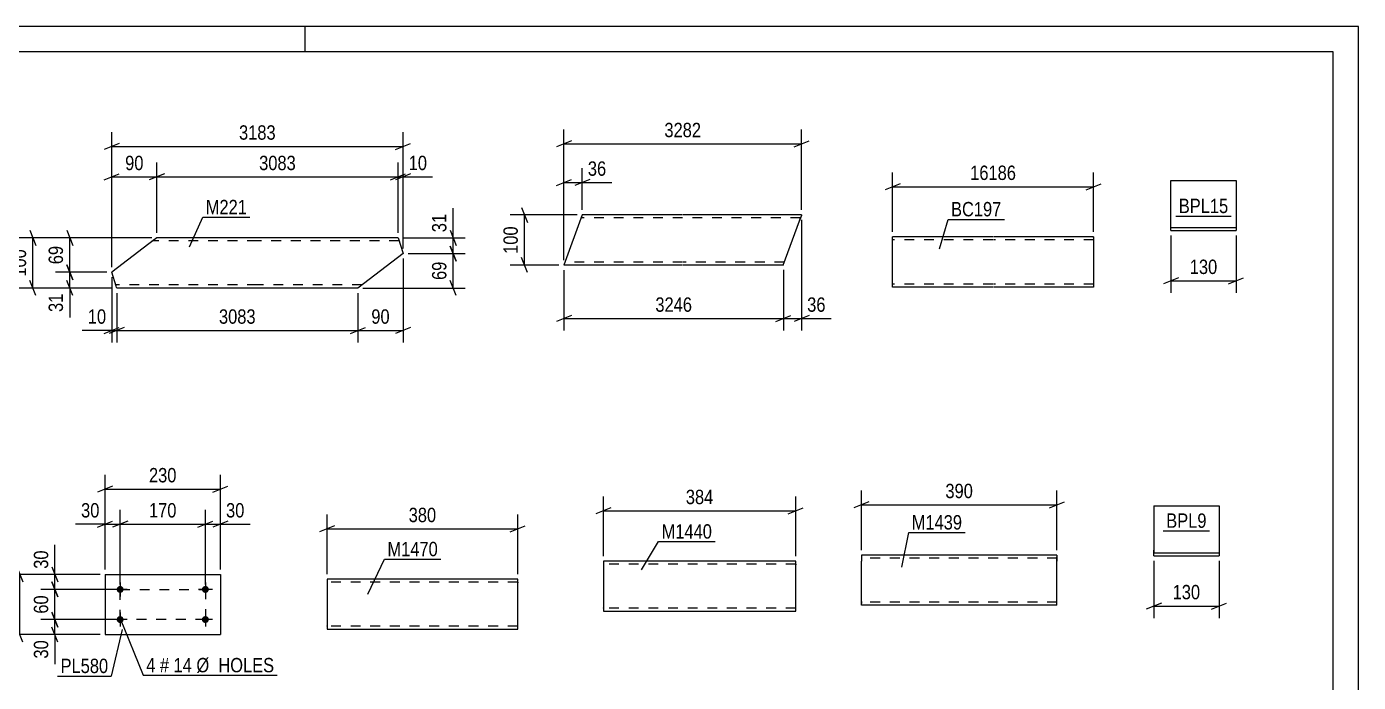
# Model space of a CAD drawing. Header units: millimetres. Extents: x 0 to 420, y 0 to 297.
# Drawn here: x 154.4 to 420, y 166.3 to 297 of the extents above; entities that cross this region are included whole.
import ezdxf

# ---------------------------------------------------------------- set-up
doc = ezdxf.new("R2010")
doc.units = ezdxf.units.MM
doc.linetypes.add('DXK_LINE_DOT2', pattern=[3.9198, 1.9599, -1.9599])
doc.styles.add('Arial Narrow', font='ARIALN.TTF', dxfattribs={"height": 0.2})

# ---------------------------------------------------------------- blocks, each defined once
blk = doc.blocks.new('Unknown-318895499-1135')
at = {"color": 5, "linetype": 'Continuous'}
for p, q in [((420, 297), (0, 297)), ((210, 292), (210, 297)), ((420, 0), (420, 297)), ((415, 292), (5, 292)), ((415, 5), (415, 292))]:
    blk.add_line(p, q, dxfattribs=at)
blk = doc.blocks.new('Part-318895499-11504 - 11503')
at = {"color": 2, "linetype": 'Continuous'}
for p, q in [((178.82, 253.69), (171.4, 248.03)), ((180.39, 254.89), (178.82, 253.69)), ((200.39, 254.89), (180.39, 254.89)), ((228.5, 254.89), (200.49, 254.89)), ((228.5, 254.89), (229.48, 251.74)), ((229.48, 251.74), (220.49, 244.89)), ((172.27, 245.24), (171.4, 248.03)), ((172.35, 244.98), (172.27, 245.24)), ((172.38, 244.89), (172.35, 244.98)), ((200.39, 244.89), (172.38, 244.89)), ((220.49, 244.89), (200.49, 244.89))]:
    blk.add_line(p, q, dxfattribs=at)
at = {"color": 7, "linetype": 'DXK_LINE_DOT2'}
for p, q in [((180.39, 254.89), (179.42, 254.15)), ((200.39, 254.29), (179.6, 254.29)), ((228.69, 254.29), (200.49, 254.29)), ((172.18, 245.53), (172.15, 245.63)), ((200.39, 245.49), (172.19, 245.49)), ((221.28, 245.49), (200.49, 245.49))]:
    blk.add_line(p, q, dxfattribs=at)
blk = doc.blocks.new('Part-318895499-11496 - 11495')
at = {"color": 2, "linetype": 'Continuous'}
for p, q in [((265.22, 259.45), (261.58, 249.45)), ((285.22, 259.45), (265.22, 259.45)), ((308.96, 259.45), (285.32, 259.45)), ((305.32, 249.45), (308.52, 258.25)), ((308.92, 259.36), (308.52, 258.25)), ((308.96, 259.45), (308.92, 259.36)), ((285.22, 249.45), (261.58, 249.45)), ((305.32, 249.45), (285.32, 249.45))]:
    blk.add_line(p, q, dxfattribs=at)
at = {"color": 7, "linetype": 'DXK_LINE_DOT2'}
for p, q in [((285.22, 258.85), (265, 258.85)), ((308.74, 258.85), (285.32, 258.85)), ((308.52, 258.25), (308.83, 259.1)), ((285.22, 250.05), (261.8, 250.05)), ((305.54, 250.05), (285.32, 250.05)), ((305.35, 249.54), (305.32, 249.45))]:
    blk.add_line(p, q, dxfattribs=at)
blk = doc.blocks.new('Bolt-318895499-9914 - 9912')
at = {"linetype": 'Continuous'}
for points in [[(173.07, 184.09, -1), (173.07, 185.49, -1)], [(190.07, 184.09, -1), (190.07, 185.49, -1)], [(173.07, 178.09, -1), (173.07, 179.49, -1)], [(190.07, 178.09, -1), (190.07, 179.49, -1)]]:
    blk.add_hatch(color=1, dxfattribs=at).paths.add_polyline_path(points)
at = {"color": 1, "linetype": 'Continuous'}
for p, q in [((173.07, 186.19), (173.07, 183.39)), ((190.07, 186.19), (190.07, 183.39)), ((174.47, 184.79), (171.67, 184.79)), ((191.47, 184.79), (188.67, 184.79)), ((174.47, 178.79), (171.67, 178.79)), ((173.07, 180.19), (173.07, 177.39)), ((191.47, 178.79), (188.67, 178.79)), ((190.07, 180.19), (190.07, 177.39))]:
    blk.add_line(p, q, dxfattribs=at)
blk = doc.blocks.new('Part-318895499-9913 - 9912')
at = {"color": 2, "linetype": 'Continuous'}
for p, q in [((170.07, 187.79), (170.07, 175.79)), ((170.07, 187.79), (193.07, 187.79)), ((193.07, 187.79), (193.07, 175.79)), ((170.07, 175.79), (193.07, 175.79))]:
    blk.add_line(p, q, dxfattribs=at)
blk = doc.blocks.new('Part-318895499-9923 - 9922')
at = {"color": 2, "linetype": 'Continuous'}
for p, q in [((307.81, 190.45), (269.44, 190.45)), ((269.44, 190.45), (269.44, 180.54)), ((307.81, 181.65), (307.81, 190.45)), ((307.81, 180.45), (307.81, 181.65)), ((269.44, 180.54), (269.44, 180.45)), ((269.44, 180.45), (307.81, 180.45))]:
    blk.add_line(p, q, dxfattribs=at)
at = {"color": 7, "linetype": 'DXK_LINE_DOT2'}
for p, q in [((307.81, 189.85), (269.44, 189.85)), ((307.81, 189.85), (307.81, 189.8)), ((307.81, 189.8), (307.81, 189.85)), ((307.81, 189.71), (307.81, 189.8)), ((307.81, 189.8), (307.81, 189.71)), ((269.44, 181.05), (269.44, 181.1)), ((307.81, 181.05), (269.44, 181.05)), ((307.81, 181.1), (307.81, 181.42)), ((307.81, 181.05), (307.81, 181.1))]:
    blk.add_line(p, q, dxfattribs=at)
blk = doc.blocks.new('Part-318895499-9986 - 9985')
at = {"color": 2, "linetype": 'Continuous'}
for p, q in [((320.89, 191.64), (320.89, 190.44)), ((359.9, 191.64), (320.89, 191.64)), ((359.9, 191.64), (359.9, 191.54)), ((359.9, 191.54), (359.9, 190.44)), ((320.89, 182.38), (320.89, 190.44)), ((359.9, 181.64), (359.9, 190.44)), ((320.89, 181.73), (320.89, 182.38)), ((320.89, 181.64), (320.89, 181.73)), ((359.9, 181.64), (320.89, 181.64))]:
    blk.add_line(p, q, dxfattribs=at)
at = {"color": 7, "linetype": 'DXK_LINE_DOT2'}
for p, q in [((359.9, 191.64), (359.9, 191.64)), ((359.9, 190.44), (359.9, 191.28)), ((359.9, 191.04), (320.89, 191.04)), ((320.89, 182.38), (320.89, 181.99)), ((320.89, 182.24), (320.89, 182.28)), ((359.9, 182.24), (320.89, 182.24)), ((320.89, 181.64), (320.89, 181.64)), ((359.9, 182.24), (359.9, 182.28))]:
    blk.add_line(p, q, dxfattribs=at)
blk = doc.blocks.new('Part-318895499-10007 - 10006')
at = {"color": 2, "linetype": 'Continuous'}
for p, q in [((379.21, 201.48), (379.21, 192.08)), ((379.21, 201.48), (392.21, 201.48)), ((392.21, 201.48), (392.21, 201.44)), ((392.21, 201.44), (392.21, 192.08)), ((379.21, 192.08), (392.21, 192.08)), ((379.21, 191.53), (379.21, 192.08)), ((379.21, 191.53), (379.21, 191.48)), ((379.21, 191.48), (392.21, 191.48)), ((392.21, 192.08), (392.21, 192.04)), ((392.21, 192.04), (392.21, 191.53)), ((392.21, 191.48), (392.21, 191.53))]:
    blk.add_line(p, q, dxfattribs=at)
at = {"color": 7, "linetype": 'DXK_LINE_DOT2'}
for p, q in [((379.21, 191.48), (379.21, 192.6)), ((392.21, 192.08), (392.21, 191.48))]:
    blk.add_line(p, q, dxfattribs=at)
blk = doc.blocks.new('Part-318895499-10041 - 10040')
at = {"color": 2, "linetype": 'Continuous'}
for p, q in [((252.36, 186.86), (214.34, 186.86)), ((214.34, 186.86), (214.34, 176.96)), ((252.36, 178.06), (252.36, 186.86)), ((252.36, 176.86), (252.36, 178.06)), ((214.34, 176.96), (214.34, 176.86)), ((214.34, 176.86), (252.36, 176.86))]:
    blk.add_line(p, q, dxfattribs=at)
at = {"color": 7, "linetype": 'DXK_LINE_DOT2'}
for p, q in [((252.36, 186.26), (214.34, 186.26)), ((252.36, 186.26), (252.36, 186.22)), ((252.36, 186.22), (252.36, 186.26)), ((252.36, 186.12), (252.36, 186.22)), ((252.36, 186.22), (252.36, 186.12)), ((214.34, 177.46), (214.34, 177.51)), ((252.36, 177.46), (214.34, 177.46)), ((252.36, 177.51), (252.36, 177.84)), ((252.36, 177.46), (252.36, 177.51))]:
    blk.add_line(p, q, dxfattribs=at)
blk = doc.blocks.new('Part-318895499-10055 - 10054')
at = {"color": 2, "linetype": 'Continuous'}
for p, q in [((382.62, 266.33), (395.62, 266.33)), ((382.62, 256.99), (382.62, 266.33)), ((395.62, 266.33), (395.62, 266.29)), ((395.62, 266.29), (395.62, 256.93)), ((382.62, 256.93), (382.62, 256.99)), ((382.62, 256.93), (395.62, 256.93)), ((382.62, 256.38), (382.62, 256.93)), ((382.62, 256.38), (382.62, 256.33)), ((382.62, 256.33), (395.62, 256.33)), ((395.62, 256.93), (395.62, 256.89)), ((395.62, 256.89), (395.62, 256.38)), ((395.62, 256.33), (395.62, 256.38))]:
    blk.add_line(p, q, dxfattribs=at)
at = {"color": 7, "linetype": 'DXK_LINE_DOT2'}
for p, q in [((395.62, 266.33), (395.62, 266.33)), ((382.62, 256.33), (382.62, 257.45)), ((395.62, 256.93), (395.62, 256.33))]:
    blk.add_line(p, q, dxfattribs=at)
blk = doc.blocks.new('Part-318895499-10069 - 10068')
at = {"color": 2, "linetype": 'Continuous'}
for p, q in [((347.11, 255.08), (327.11, 255.08)), ((327.11, 245.18), (327.11, 255.08)), ((367.21, 255.08), (347.21, 255.08)), ((367.21, 255.08), (367.21, 245.08)), ((327.11, 245.08), (327.11, 245.18)), ((347.11, 245.08), (327.11, 245.08)), ((367.21, 245.08), (347.21, 245.08))]:
    blk.add_line(p, q, dxfattribs=at)
at = {"color": 7, "linetype": 'DXK_LINE_DOT2'}
for p, q in [((367.21, 254.99), (367.21, 255.08)), ((347.11, 254.48), (327.11, 254.48)), ((367.21, 254.48), (347.21, 254.48)), ((327.11, 245.68), (327.11, 245.73)), ((347.11, 245.68), (327.11, 245.68)), ((367.21, 245.68), (347.21, 245.68)), ((367.21, 245.68), (367.21, 245.73))]:
    blk.add_line(p, q, dxfattribs=at)
blk = doc.blocks.new('Rectangle-318895499-12008 - 9912')
at = {"color": 1, "linetype": 'DXK_LINE_DOT2'}
blk.add_lwpolyline([(173.07, 184.79), (190.07, 184.79), (190.07, 178.79), (173.07, 178.79), (173.07, 184.79)], close=True, dxfattribs=at)
blk = doc.blocks.new('StraightDimension-318895499-11645 - 11503')
at = {"color": 7, "linetype": 'Continuous'}
for p, q in [((162.42, 256.39), (163.62, 253.39)), ((179.39, 254.89), (160.17, 254.89)), ((163.02, 248.03), (163.02, 254.89)), ((170.4, 248.03), (160.17, 248.03)), ((163.62, 246.53), (162.42, 249.53))]:
    blk.add_line(p, q, dxfattribs=at)
at = {"color": 0}
blk.add_wipeout([(162.27, 253.89), (158.07, 253.89), (158.07, 249.03), (162.27, 249.03)], dxfattribs=at)
at = {"color": 3, "style": 'Arial Narrow'}
blk.add_text('69', height=2.863, rotation=90.0002, dxfattribs=at).set_placement((161.67, 249.63))
blk = doc.blocks.new('StraightDimension-318895499-11510 - 11503')
at = {"color": 7, "linetype": 'Continuous'}
for p, q in [((172.9, 273.71), (169.9, 272.51)), ((171.4, 249.03), (171.4, 275.96)), ((227.98, 272.51), (230.98, 273.71)), ((229.48, 252.74), (229.48, 275.96)), ((171.4, 273.11), (229.48, 273.11))]:
    blk.add_line(p, q, dxfattribs=at)
at = {"color": 0}
blk.add_wipeout([(204.7, 273.86), (204.7, 278.06), (196.18, 278.06), (196.18, 273.86)], dxfattribs=at)
at = {"color": 3, "style": 'Arial Narrow'}
blk.add_text('3183', height=2.863, dxfattribs=at).set_placement((196.78, 274.46))
blk = doc.blocks.new('StraightDimension-318895499-11583 - 11503')
at = {"color": 7, "linetype": 'Continuous'}
for p, q in [((229.48, 250.74), (229.48, 234.02)), ((220.49, 243.89), (220.49, 234.02)), ((218.99, 235.82), (221.99, 237.02)), ((220.49, 236.42), (229.48, 236.42)), ((230.98, 237.02), (227.98, 235.82))]:
    blk.add_line(p, q, dxfattribs=at)
at = {"color": 0}
blk.add_wipeout([(227.42, 237.17), (227.42, 241.37), (222.56, 241.37), (222.56, 237.17)], dxfattribs=at)
at = {"color": 3, "style": 'Arial Narrow'}
blk.add_text('90', height=2.863, dxfattribs=at).set_placement((223.16, 237.77))
blk = doc.blocks.new('StraightDimension-318895499-11646 - 11503')
at = {"color": 7, "linetype": 'Continuous'}
for p, q in [((170.4, 248.03), (160.17, 248.03)), ((162.42, 249.53), (163.62, 246.53)), ((163.02, 244.89), (163.02, 248.03)), ((171.38, 244.89), (160.17, 244.89)), ((163.62, 243.39), (162.42, 246.39))]:
    blk.add_line(p, q, dxfattribs=at)
at = {"color": 0}
blk.add_wipeout([(162.27, 244.36), (158.07, 244.36), (158.07, 239.51), (162.27, 239.51)], dxfattribs=at)
at = {"color": 7, "linetype": 'Continuous'}
blk.add_line((163.02, 244.89), (163.02, 238.98), dxfattribs=at)
blk.add_line((163.02, 244.89), (163.02, 238.98), dxfattribs=at)
at = {"color": 3, "style": 'Arial Narrow'}
blk.add_text('31', height=2.863, rotation=90.0002, dxfattribs=at).set_placement((161.67, 240.11))
blk = doc.blocks.new('StraightDimension-318895499-11585 - 11503')
at = {"color": 7, "linetype": 'Continuous'}
for p, q in [((171.4, 247.03), (171.4, 234.02)), ((172.38, 243.89), (172.38, 234.02)), ((169.9, 235.82), (172.9, 237.02)), ((173.88, 237.02), (170.88, 235.82)), ((171.4, 236.42), (172.38, 236.42))]:
    blk.add_line(p, q, dxfattribs=at)
at = {"color": 0}
blk.add_wipeout([(170.87, 237.17), (170.87, 241.37), (166.02, 241.37), (166.02, 237.17)], dxfattribs=at)
at = {"color": 7, "linetype": 'Continuous'}
blk.add_line((171.4, 236.42), (165.49, 236.42), dxfattribs=at)
blk.add_line((171.4, 236.42), (165.49, 236.42), dxfattribs=at)
at = {"color": 3, "style": 'Arial Narrow'}
blk.add_text('10', height=2.863, dxfattribs=at).set_placement((166.62, 237.77))
blk = doc.blocks.new('StraightDimension-318895499-11521 - 11503')
at = {"color": 7, "linetype": 'Continuous'}
for p, q in [((228.5, 255.89), (228.5, 269.89)), ((229.48, 252.74), (229.48, 269.89)), ((227, 266.44), (230, 267.64)), ((230.98, 267.64), (227.98, 266.44)), ((228.5, 267.04), (229.48, 267.04))]:
    blk.add_line(p, q, dxfattribs=at)
at = {"color": 0}
blk.add_wipeout([(234.87, 267.79), (234.87, 271.99), (230.01, 271.99), (230.01, 267.79)], dxfattribs=at)
at = {"color": 7, "linetype": 'Continuous'}
blk.add_line((229.48, 267.04), (235.39, 267.04), dxfattribs=at)
blk.add_line((229.48, 267.04), (235.39, 267.04), dxfattribs=at)
at = {"color": 3, "style": 'Arial Narrow'}
blk.add_text('10', height=2.863, dxfattribs=at).set_placement((230.61, 268.39))
blk = doc.blocks.new('StraightDimension-318895499-11522 - 11503')
at = {"color": 7, "linetype": 'Continuous'}
for p, q in [((180.39, 255.89), (180.39, 269.89)), ((228.5, 255.89), (228.5, 269.89)), ((181.89, 267.64), (178.89, 266.44)), ((180.39, 267.04), (228.5, 267.04)), ((227, 266.44), (230, 267.64))]:
    blk.add_line(p, q, dxfattribs=at)
at = {"color": 0}
blk.add_wipeout([(208.7, 267.79), (208.7, 271.99), (200.19, 271.99), (200.19, 267.79)], dxfattribs=at)
at = {"color": 3, "style": 'Arial Narrow'}
blk.add_text('3083', height=2.863, dxfattribs=at).set_placement((200.79, 268.39))
blk = doc.blocks.new('StraightDimension-318895499-11523 - 11503')
at = {"color": 7, "linetype": 'Continuous'}
for p, q in [((171.4, 249.03), (171.4, 269.89)), ((180.39, 255.89), (180.39, 269.89)), ((169.9, 266.44), (172.9, 267.64)), ((171.4, 267.04), (180.39, 267.04)), ((181.89, 267.64), (178.89, 266.44))]:
    blk.add_line(p, q, dxfattribs=at)
at = {"color": 0}
blk.add_wipeout([(178.32, 267.79), (178.32, 271.99), (173.47, 271.99), (173.47, 267.79)], dxfattribs=at)
at = {"color": 3, "style": 'Arial Narrow'}
blk.add_text('90', height=2.863, dxfattribs=at).set_placement((174.07, 268.39))
blk = doc.blocks.new('StraightDimension-318895499-11584 - 11503')
at = {"color": 7, "linetype": 'Continuous'}
for p, q in [((172.38, 243.89), (172.38, 234.02)), ((220.49, 243.89), (220.49, 234.02)), ((173.88, 237.02), (170.88, 235.82)), ((172.38, 236.42), (220.49, 236.42)), ((218.99, 235.82), (221.99, 237.02))]:
    blk.add_line(p, q, dxfattribs=at)
at = {"color": 0}
blk.add_wipeout([(200.69, 237.17), (200.69, 241.37), (192.18, 241.37), (192.18, 237.17)], dxfattribs=at)
at = {"color": 3, "style": 'Arial Narrow'}
blk.add_text('3083', height=2.863, dxfattribs=at).set_placement((192.78, 237.77))
blk = doc.blocks.new('StraightDimension-318895499-11694 - 11503')
at = {"color": 7, "linetype": 'Continuous'}
for p, q in [((155.07, 256.39), (156.27, 253.39)), ((179.39, 254.89), (152.82, 254.89)), ((155.67, 244.89), (155.67, 254.89)), ((171.38, 244.89), (152.82, 244.89)), ((156.27, 243.39), (155.07, 246.39))]:
    blk.add_line(p, q, dxfattribs=at)
at = {"color": 0}
blk.add_wipeout([(154.92, 253.23), (150.72, 253.23), (150.72, 246.55), (154.92, 246.55)], dxfattribs=at)
at = {"color": 3, "style": 'Arial Narrow'}
blk.add_text('100', height=2.863, rotation=90.0002, dxfattribs=at).set_placement((154.32, 247.15))
blk = doc.blocks.new('StraightDimension-318895499-11726 - 11503')
at = {"color": 7, "linetype": 'Continuous'}
for p, q in [((238.88, 256.39), (240.08, 253.39)), ((229.5, 254.89), (241.88, 254.89)), ((240.08, 250.24), (238.88, 253.24)), ((239.48, 251.74), (239.48, 254.89)), ((230.48, 251.74), (241.88, 251.74))]:
    blk.add_line(p, q, dxfattribs=at)
at = {"color": 0}
blk.add_wipeout([(238.73, 260.27), (234.53, 260.27), (234.53, 255.41), (238.73, 255.41)], dxfattribs=at)
at = {"color": 7, "linetype": 'Continuous'}
blk.add_line((239.48, 254.89), (239.48, 260.79), dxfattribs=at)
blk.add_line((239.48, 254.89), (239.48, 260.79), dxfattribs=at)
at = {"color": 3, "style": 'Arial Narrow'}
blk.add_text('31', height=2.863, rotation=90.0002, dxfattribs=at).set_placement((238.13, 256.01))
blk = doc.blocks.new('StraightDimension-318895499-11727 - 11503')
at = {"color": 7, "linetype": 'Continuous'}
for p, q in [((238.88, 253.24), (240.08, 250.24)), ((230.48, 251.74), (241.88, 251.74)), ((239.48, 244.89), (239.48, 251.74)), ((221.49, 244.89), (241.88, 244.89)), ((240.08, 243.39), (238.88, 246.39))]:
    blk.add_line(p, q, dxfattribs=at)
at = {"color": 0}
blk.add_wipeout([(238.73, 250.74), (234.53, 250.74), (234.53, 245.89), (238.73, 245.89)], dxfattribs=at)
at = {"color": 3, "style": 'Arial Narrow'}
blk.add_text('69', height=2.863, rotation=90.0002, dxfattribs=at).set_placement((238.13, 246.49))
blk = doc.blocks.new('StraightDimension-318895499-11814 - 11495')
at = {"color": 7, "linetype": 'Continuous'}
for p, q in [((308.96, 258.45), (308.96, 236.4)), ((305.35, 248.54), (305.35, 236.4)), ((303.85, 238.2), (306.85, 239.4)), ((310.46, 239.4), (307.46, 238.2)), ((305.35, 238.8), (308.96, 238.8))]:
    blk.add_line(p, q, dxfattribs=at)
at = {"color": 0}
blk.add_wipeout([(314.34, 239.55), (314.34, 243.75), (309.48, 243.75), (309.48, 239.55)], dxfattribs=at)
at = {"color": 7, "linetype": 'Continuous'}
blk.add_line((308.96, 238.8), (314.86, 238.8), dxfattribs=at)
blk.add_line((308.96, 238.8), (314.86, 238.8), dxfattribs=at)
at = {"color": 3, "style": 'Arial Narrow'}
blk.add_text('36', height=2.863, dxfattribs=at).set_placement((310.08, 240.15))
blk = doc.blocks.new('StraightDimension-318895499-11841 - 11495')
at = {"color": 7, "linetype": 'Continuous'}
for p, q in [((253.12, 260.95), (254.32, 257.95)), ((264.22, 259.45), (250.87, 259.45)), ((253.72, 249.45), (253.72, 259.45)), ((254.32, 247.95), (253.12, 250.95)), ((260.58, 249.45), (250.87, 249.45))]:
    blk.add_line(p, q, dxfattribs=at)
at = {"color": 0}
blk.add_wipeout([(252.97, 257.79), (248.77, 257.79), (248.77, 251.1), (252.97, 251.1)], dxfattribs=at)
at = {"color": 3, "style": 'Arial Narrow'}
blk.add_text('100', height=2.863, rotation=90.0002, dxfattribs=at).set_placement((252.37, 251.7))
blk = doc.blocks.new('StraightDimension-318895499-11785 - 11495')
at = {"color": 7, "linetype": 'Continuous'}
for p, q in [((261.58, 250.45), (261.58, 268.77)), ((265.22, 260.45), (265.22, 268.77)), ((260.08, 265.32), (263.08, 266.52)), ((261.58, 265.92), (265.22, 265.92)), ((266.72, 266.52), (263.72, 265.32))]:
    blk.add_line(p, q, dxfattribs=at)
at = {"color": 0}
blk.add_wipeout([(270.6, 266.67), (270.6, 270.87), (265.74, 270.87), (265.74, 266.67)], dxfattribs=at)
at = {"color": 7, "linetype": 'Continuous'}
blk.add_line((265.22, 265.92), (271.12, 265.92), dxfattribs=at)
blk.add_line((265.22, 265.92), (271.12, 265.92), dxfattribs=at)
at = {"color": 3, "style": 'Arial Narrow'}
blk.add_text('36', height=2.863, dxfattribs=at).set_placement((266.34, 267.27))
blk = doc.blocks.new('StraightDimension-318895499-11803 - 11495')
at = {"color": 7, "linetype": 'Continuous'}
for p, q in [((261.58, 250.45), (261.58, 276.46)), ((308.96, 260.45), (308.96, 276.46)), ((263.08, 274.21), (260.08, 273.01)), ((261.58, 273.61), (308.96, 273.61)), ((307.46, 273.01), (310.46, 274.21))]:
    blk.add_line(p, q, dxfattribs=at)
at = {"color": 0}
blk.add_wipeout([(289.52, 274.36), (289.52, 278.56), (281.01, 278.56), (281.01, 274.36)], dxfattribs=at)
at = {"color": 3, "style": 'Arial Narrow'}
blk.add_text('3282', height=2.863, dxfattribs=at).set_placement((281.61, 274.96))
blk = doc.blocks.new('StraightDimension-318895499-11815 - 11495')
at = {"color": 7, "linetype": 'Continuous'}
for p, q in [((261.58, 248.45), (261.58, 236.4)), ((305.35, 248.54), (305.35, 236.4)), ((263.08, 239.4), (260.08, 238.2)), ((303.85, 238.2), (306.85, 239.4)), ((261.58, 238.8), (305.35, 238.8))]:
    blk.add_line(p, q, dxfattribs=at)
at = {"color": 0}
blk.add_wipeout([(287.72, 239.55), (287.72, 243.75), (279.21, 243.75), (279.21, 239.55)], dxfattribs=at)
at = {"color": 3, "style": 'Arial Narrow'}
blk.add_text('3246', height=2.863, dxfattribs=at).set_placement((279.81, 240.15))
blk = doc.blocks.new('StraightDimension-318895499-10251 - 9912')
at = {"color": 7, "linetype": 'Continuous'}
for p, q in [((172.07, 178.79), (157.22, 178.79)), ((159.47, 180.29), (160.67, 177.29)), ((160.07, 175.79), (160.07, 178.79)), ((169.07, 175.79), (157.22, 175.79)), ((160.67, 174.29), (159.47, 177.29))]:
    blk.add_line(p, q, dxfattribs=at)
at = {"color": 0}
blk.add_wipeout([(159.32, 175.26), (155.12, 175.26), (155.12, 170.41), (159.32, 170.41)], dxfattribs=at)
at = {"color": 7, "linetype": 'Continuous'}
blk.add_line((160.07, 175.79), (160.07, 169.88), dxfattribs=at)
blk.add_line((160.07, 175.79), (160.07, 169.88), dxfattribs=at)
at = {"color": 3, "style": 'Arial Narrow'}
blk.add_text('30', height=2.863, rotation=90.0002, dxfattribs=at).set_placement((158.72, 171.01))
blk = doc.blocks.new('StraightDimension-318895499-10267 - 9912')
at = {"color": 7, "linetype": 'Continuous'}
for p, q in [((170.07, 188.79), (170.07, 200.64)), ((173.07, 185.79), (173.07, 200.64)), ((168.57, 197.19), (171.57, 198.39)), ((170.07, 197.79), (173.07, 197.79)), ((174.57, 198.39), (171.57, 197.19))]:
    blk.add_line(p, q, dxfattribs=at)
at = {"color": 0}
blk.add_wipeout([(169.54, 198.54), (169.54, 202.74), (164.68, 202.74), (164.68, 198.54)], dxfattribs=at)
at = {"color": 7, "linetype": 'Continuous'}
blk.add_line((170.07, 197.79), (164.16, 197.79), dxfattribs=at)
blk.add_line((170.07, 197.79), (164.16, 197.79), dxfattribs=at)
at = {"color": 3, "style": 'Arial Narrow'}
blk.add_text('30', height=2.863, dxfattribs=at).set_placement((165.28, 199.14))
blk = doc.blocks.new('StraightDimension-318895499-10249 - 9912')
at = {"color": 7, "linetype": 'Continuous'}
for p, q in [((159.47, 189.29), (160.67, 186.29)), ((169.07, 187.79), (157.22, 187.79)), ((160.67, 183.29), (159.47, 186.29)), ((160.07, 184.79), (160.07, 187.79)), ((172.07, 184.79), (157.22, 184.79))]:
    blk.add_line(p, q, dxfattribs=at)
at = {"color": 0}
blk.add_wipeout([(159.32, 193.17), (155.12, 193.17), (155.12, 188.31), (159.32, 188.31)], dxfattribs=at)
at = {"color": 7, "linetype": 'Continuous'}
blk.add_line((160.07, 187.79), (160.07, 193.69), dxfattribs=at)
blk.add_line((160.07, 187.79), (160.07, 193.69), dxfattribs=at)
at = {"color": 3, "style": 'Arial Narrow'}
blk.add_text('30', height=2.863, rotation=90.0002, dxfattribs=at).set_placement((158.72, 188.91))
blk = doc.blocks.new('StraightDimension-318895499-10250 - 9912')
at = {"color": 7, "linetype": 'Continuous'}
for p, q in [((159.47, 186.29), (160.67, 183.29)), ((172.07, 184.79), (157.22, 184.79)), ((160.07, 178.79), (160.07, 184.79)), ((172.07, 178.79), (157.22, 178.79)), ((160.67, 177.29), (159.47, 180.29))]:
    blk.add_line(p, q, dxfattribs=at)
at = {"color": 0}
blk.add_wipeout([(159.32, 184.22), (155.12, 184.22), (155.12, 179.36), (159.32, 179.36)], dxfattribs=at)
at = {"color": 3, "style": 'Arial Narrow'}
blk.add_text('60', height=2.863, rotation=90.0002, dxfattribs=at).set_placement((158.72, 179.96))
blk = doc.blocks.new('StraightDimension-318895499-10261 - 9912')
at = {"color": 7, "linetype": 'Continuous'}
for p, q in [((152.47, 189.29), (153.67, 186.29)), ((169.07, 187.79), (150.22, 187.79)), ((153.07, 175.79), (153.07, 187.79)), ((169.07, 175.79), (150.22, 175.79)), ((153.67, 174.29), (152.47, 177.29))]:
    blk.add_line(p, q, dxfattribs=at)
at = {"color": 0}
blk.add_wipeout([(152.32, 185.13), (148.12, 185.13), (148.12, 178.44), (152.32, 178.44)], dxfattribs=at)
at = {"color": 3, "style": 'Arial Narrow'}
blk.add_text('120', height=2.863, rotation=90.0002, dxfattribs=at).set_placement((151.72, 179.04))
blk = doc.blocks.new('StraightDimension-318895499-10265 - 9912')
at = {"color": 7, "linetype": 'Continuous'}
for p, q in [((190.07, 185.79), (190.07, 200.64)), ((193.07, 188.79), (193.07, 200.64)), ((188.57, 197.19), (191.57, 198.39)), ((190.07, 197.79), (193.07, 197.79)), ((194.57, 198.39), (191.57, 197.19))]:
    blk.add_line(p, q, dxfattribs=at)
at = {"color": 0}
blk.add_wipeout([(198.45, 198.54), (198.45, 202.74), (193.59, 202.74), (193.59, 198.54)], dxfattribs=at)
at = {"color": 7, "linetype": 'Continuous'}
blk.add_line((193.07, 197.79), (198.97, 197.79), dxfattribs=at)
blk.add_line((193.07, 197.79), (198.97, 197.79), dxfattribs=at)
at = {"color": 3, "style": 'Arial Narrow'}
blk.add_text('30', height=2.863, dxfattribs=at).set_placement((194.19, 199.14))
blk = doc.blocks.new('StraightDimension-318895499-10266 - 9912')
at = {"color": 7, "linetype": 'Continuous'}
for p, q in [((173.07, 185.79), (173.07, 200.64)), ((190.07, 185.79), (190.07, 200.64)), ((174.57, 198.39), (171.57, 197.19)), ((173.07, 197.79), (190.07, 197.79)), ((188.57, 197.19), (191.57, 198.39))]:
    blk.add_line(p, q, dxfattribs=at)
at = {"color": 0}
blk.add_wipeout([(184.91, 198.54), (184.91, 202.74), (178.22, 202.74), (178.22, 198.54)], dxfattribs=at)
at = {"color": 3, "style": 'Arial Narrow'}
blk.add_text('170', height=2.863, dxfattribs=at).set_placement((178.82, 199.14))
blk = doc.blocks.new('StraightDimension-318895499-10277 - 9912')
at = {"color": 7, "linetype": 'Continuous'}
for p, q in [((170.07, 188.79), (170.07, 207.64)), ((193.07, 188.79), (193.07, 207.64)), ((171.57, 205.39), (168.57, 204.19)), ((170.07, 204.79), (193.07, 204.79)), ((191.57, 204.19), (194.57, 205.39))]:
    blk.add_line(p, q, dxfattribs=at)
at = {"color": 0}
blk.add_wipeout([(184.91, 205.54), (184.91, 209.74), (178.22, 209.74), (178.22, 205.54)], dxfattribs=at)
at = {"color": 3, "style": 'Arial Narrow'}
blk.add_text('230', height=2.863, dxfattribs=at).set_placement((178.82, 206.14))
blk = doc.blocks.new('StraightDimension-318895499-10281 - 9922')
at = {"color": 7, "linetype": 'Continuous'}
for p, q in [((269.44, 191.45), (269.44, 203.3)), ((307.81, 191.45), (307.81, 203.3)), ((270.94, 201.05), (267.94, 199.85)), ((269.44, 200.45), (307.81, 200.45)), ((306.31, 199.85), (309.31, 201.05))]:
    blk.add_line(p, q, dxfattribs=at)
at = {"color": 0}
blk.add_wipeout([(291.97, 201.2), (291.97, 205.4), (285.28, 205.4), (285.28, 201.2)], dxfattribs=at)
at = {"color": 3, "style": 'Arial Narrow'}
blk.add_text('384', height=2.863, dxfattribs=at).set_placement((285.88, 201.8))
blk = doc.blocks.new('StraightDimension-318895499-10325 - 9985')
at = {"color": 7, "linetype": 'Continuous'}
for p, q in [((322.39, 202.24), (319.39, 201.04)), ((320.89, 192.64), (320.89, 204.49)), ((358.4, 201.04), (361.4, 202.24)), ((359.9, 192.64), (359.9, 204.49)), ((320.89, 201.64), (359.9, 201.64))]:
    blk.add_line(p, q, dxfattribs=at)
at = {"color": 0}
blk.add_wipeout([(343.74, 202.39), (343.74, 206.59), (337.05, 206.59), (337.05, 202.39)], dxfattribs=at)
at = {"color": 3, "style": 'Arial Narrow'}
blk.add_text('390', height=2.863, dxfattribs=at).set_placement((337.65, 202.99))
blk = doc.blocks.new('StraightDimension-318895499-10337 - 10006')
at = {"color": 7, "linetype": 'Continuous'}
for p, q in [((379.21, 190.48), (379.21, 179.08)), ((392.21, 190.48), (392.21, 179.08)), ((380.71, 182.08), (377.71, 180.88)), ((379.21, 181.48), (392.21, 181.48)), ((390.71, 180.88), (393.71, 182.08))]:
    blk.add_line(p, q, dxfattribs=at)
at = {"color": 0}
blk.add_wipeout([(389.05, 182.23), (389.05, 186.43), (382.36, 186.43), (382.36, 182.23)], dxfattribs=at)
at = {"color": 3, "style": 'Arial Narrow'}
blk.add_text('130', height=2.863, dxfattribs=at).set_placement((382.96, 182.83))
blk = doc.blocks.new('StraightDimension-318895499-10393 - 10040')
at = {"color": 7, "linetype": 'Continuous'}
for p, q in [((214.34, 187.86), (214.34, 199.71)), ((252.36, 187.86), (252.36, 199.71)), ((215.84, 197.46), (212.84, 196.26)), ((214.34, 196.86), (252.36, 196.86)), ((250.86, 196.26), (253.86, 197.46))]:
    blk.add_line(p, q, dxfattribs=at)
at = {"color": 0}
blk.add_wipeout([(236.69, 197.61), (236.69, 201.81), (230.01, 201.81), (230.01, 197.61)], dxfattribs=at)
at = {"color": 3, "style": 'Arial Narrow'}
blk.add_text('380', height=2.863, dxfattribs=at).set_placement((230.61, 198.21))
blk = doc.blocks.new('StraightDimension-318895499-10405 - 10054')
at = {"color": 7, "linetype": 'Continuous'}
for p, q in [((382.62, 255.33), (382.62, 243.93)), ((395.62, 255.33), (395.62, 243.93)), ((384.12, 246.93), (381.12, 245.73)), ((382.62, 246.33), (395.62, 246.33)), ((394.12, 245.73), (397.12, 246.93))]:
    blk.add_line(p, q, dxfattribs=at)
at = {"color": 0}
blk.add_wipeout([(392.46, 247.08), (392.46, 251.28), (385.78, 251.28), (385.78, 247.08)], dxfattribs=at)
at = {"color": 3, "style": 'Arial Narrow'}
blk.add_text('130', height=2.863, dxfattribs=at).set_placement((386.38, 247.68))
blk = doc.blocks.new('StraightDimension-318895499-10425 - 10068')
at = {"color": 7, "linetype": 'Continuous'}
for p, q in [((328.61, 265.68), (325.61, 264.48)), ((327.11, 256.08), (327.11, 267.93)), ((365.71, 264.48), (368.71, 265.68)), ((367.21, 256.08), (367.21, 267.93)), ((327.11, 265.08), (367.21, 265.08))]:
    blk.add_line(p, q, dxfattribs=at)
at = {"color": 0}
blk.add_wipeout([(352.33, 265.83), (352.33, 270.03), (341.99, 270.03), (341.99, 265.83)], dxfattribs=at)
at = {"color": 3, "style": 'Arial Narrow'}
blk.add_text('16186', height=2.863, dxfattribs=at).set_placement((342.59, 266.43))
blk = doc.blocks.new('Mark-318895499-11774 - 11503')
at = {"color": 0}
blk.add_wipeout([(198.36, 259.6), (198.36, 262.6), (190.14, 262.6), (190.14, 259.6)], dxfattribs=at)
blk.add_wipeout([(198.36, 259.6), (198.36, 262.6), (190.14, 262.6), (190.14, 259.6)], dxfattribs=at)
at = {"color": 30, "linetype": 'Continuous'}
for p, q in [((186.88, 253.1), (189.54, 259)), ((189.54, 259), (198.96, 259))]:
    blk.add_line(p, q, dxfattribs=at)
at = {"color": 3, "style": 'Arial Narrow'}
blk.add_text('M221', height=2.863, dxfattribs=at).set_placement((190.14, 259.6))
blk = doc.blocks.new('Mark-318895499-11999 - 9912')
at = {"color": 0}
blk.add_wipeout([(180.1, 168.27), (180.1, 171.27), (178.27, 171.27), (178.27, 168.27)], dxfattribs=at)
blk.add_wipeout([(180.1, 168.27), (180.1, 171.27), (178.27, 171.27), (178.27, 168.27)], dxfattribs=at)
at = {"color": 7, "linetype": 'Continuous'}
blk.add_line((173.09, 178.99), (177.67, 167.67), dxfattribs=at)
at = {"color": 0}
blk.add_wipeout([(182.82, 168.27), (182.82, 171.27), (181, 171.27), (181, 168.27)], dxfattribs=at)
blk.add_wipeout([(182.82, 168.27), (182.82, 171.27), (181, 171.27), (181, 168.27)], dxfattribs=at)
at = {"color": 3, "style": 'Arial Narrow'}
blk.add_text('4', height=2.86, dxfattribs=at).set_placement((178.27, 168.27))
at = {"color": 0}
blk.add_wipeout([(187.38, 168.27), (187.38, 171.27), (183.72, 171.27), (183.72, 168.27)], dxfattribs=at)
blk.add_wipeout([(187.38, 168.27), (187.38, 171.27), (183.72, 171.27), (183.72, 168.27)], dxfattribs=at)
at = {"color": 3, "style": 'Arial Narrow'}
blk.add_text('#', height=2.86, dxfattribs=at).set_placement((181, 168.27))
at = {"color": 0}
blk.add_wipeout([(203.81, 168.27), (203.81, 171.27), (188.28, 171.27), (188.28, 168.27)], dxfattribs=at)
blk.add_wipeout([(203.81, 168.27), (203.81, 171.27), (188.28, 171.27), (188.28, 168.27)], dxfattribs=at)
at = {"color": 7, "linetype": 'Continuous'}
blk.add_line((177.67, 167.67), (204.41, 167.67), dxfattribs=at)
at = {"color": 3, "style": 'Arial Narrow'}
for s, p in [('14', (183.72, 168.27)), ('Ø  HOLES', (188.28, 168.27))]:
    blk.add_text(s, height=2.863, dxfattribs=at).set_placement(p)
blk = doc.blocks.new('Mark-318895499-10461 - 9912')
at = {"color": 0}
blk.add_wipeout([(170.69, 168.12), (170.69, 171.12), (161.19, 171.12), (161.19, 168.12)], dxfattribs=at)
blk.add_wipeout([(170.69, 168.12), (170.69, 171.12), (161.19, 171.12), (161.19, 168.12)], dxfattribs=at)
at = {"color": 30, "linetype": 'Continuous'}
for p in [(173.5, 176.82), (160.59, 167.52)]:
    blk.add_line(p, (171.29, 167.52), dxfattribs=at)
at = {"color": 3, "style": 'Arial Narrow'}
blk.add_text('PL580', height=2.863, dxfattribs=at).set_placement((161.19, 168.12))
blk = doc.blocks.new('Mark-318895499-10464 - 9922')
at = {"color": 0}
blk.add_wipeout([(291.11, 194.93), (291.11, 197.93), (281.05, 197.93), (281.05, 194.93)], dxfattribs=at)
blk.add_wipeout([(291.11, 194.93), (291.11, 197.93), (281.05, 197.93), (281.05, 194.93)], dxfattribs=at)
at = {"color": 30, "linetype": 'Continuous'}
for p, q in [((277.06, 188.68), (280.45, 194.33)), ((280.45, 194.33), (291.71, 194.33))]:
    blk.add_line(p, q, dxfattribs=at)
at = {"color": 3, "style": 'Arial Narrow'}
blk.add_text('M1440', height=2.863, dxfattribs=at).set_placement((281.05, 194.93))
blk = doc.blocks.new('Mark-318895499-10476 - 9985')
at = {"color": 0}
blk.add_wipeout([(340.99, 196.74), (340.99, 199.74), (330.93, 199.74), (330.93, 196.74)], dxfattribs=at)
blk.add_wipeout([(340.99, 196.74), (340.99, 199.74), (330.93, 199.74), (330.93, 196.74)], dxfattribs=at)
at = {"color": 30, "linetype": 'Continuous'}
for p, q in [((328.96, 189.26), (330.33, 196.14)), ((330.33, 196.14), (341.59, 196.14))]:
    blk.add_line(p, q, dxfattribs=at)
at = {"color": 3, "style": 'Arial Narrow'}
blk.add_text('M1439', height=2.863, dxfattribs=at).set_placement((330.93, 196.74))
blk = doc.blocks.new('Mark-318895499-10482 - 10006')
at = {"color": 0}
blk.add_wipeout([(389.72, 197.08), (389.72, 200.08), (381.69, 200.08), (381.69, 197.08)], dxfattribs=at)
blk.add_wipeout([(389.72, 197.08), (389.72, 200.08), (381.69, 200.08), (381.69, 197.08)], dxfattribs=at)
at = {"color": 30, "linetype": 'Continuous'}
blk.add_line((381.09, 196.48), (390.32, 196.48), dxfattribs=at)
at = {"color": 3, "style": 'Arial Narrow'}
blk.add_text('BPL9', height=2.863, dxfattribs=at).set_placement((381.69, 197.08))
blk = doc.blocks.new('Mark-318895499-10494 - 10040')
at = {"color": 0}
blk.add_wipeout([(236.43, 191.42), (236.43, 194.42), (226.38, 194.42), (226.38, 191.42)], dxfattribs=at)
blk.add_wipeout([(236.43, 191.42), (236.43, 194.42), (226.38, 194.42), (226.38, 191.42)], dxfattribs=at)
at = {"color": 30, "linetype": 'Continuous'}
for p, q in [((222.47, 183.86), (225.78, 190.82)), ((225.78, 190.82), (237.03, 190.82))]:
    blk.add_line(p, q, dxfattribs=at)
at = {"color": 3, "style": 'Arial Narrow'}
blk.add_text('M1470', height=2.863, dxfattribs=at).set_placement((226.38, 191.42))
blk = doc.blocks.new('Mark-318895499-10500 - 10054')
at = {"color": 0}
blk.add_wipeout([(394.05, 259.83), (394.05, 262.83), (384.19, 262.83), (384.19, 259.83)], dxfattribs=at)
blk.add_wipeout([(394.05, 259.83), (394.05, 262.83), (384.19, 262.83), (384.19, 259.83)], dxfattribs=at)
at = {"color": 30, "linetype": 'Continuous'}
blk.add_line((383.59, 259.23), (394.65, 259.23), dxfattribs=at)
at = {"color": 3, "style": 'Arial Narrow'}
blk.add_text('BPL15', height=2.863, dxfattribs=at).set_placement((384.19, 259.83))
blk = doc.blocks.new('Mark-318895499-10506 - 10068')
at = {"color": 0}
blk.add_wipeout([(348.82, 259.18), (348.82, 262.18), (338.77, 262.18), (338.77, 259.18)], dxfattribs=at)
blk.add_wipeout([(348.82, 259.18), (348.82, 262.18), (338.77, 262.18), (338.77, 259.18)], dxfattribs=at)
at = {"color": 30, "linetype": 'Continuous'}
for p, q in [((336.48, 252.72), (338.17, 258.58)), ((338.17, 258.58), (349.42, 258.58))]:
    blk.add_line(p, q, dxfattribs=at)
at = {"color": 3, "style": 'Arial Narrow'}
blk.add_text('BC197', height=2.863, dxfattribs=at).set_placement((338.77, 259.18))

msp = doc.modelspace()

# ---------------------------------------------------------------- block references
for name in ['Unknown-318895499-1135', 'Part-318895499-10055 - 10054', 'Part-318895499-11496 - 11495', 'Part-318895499-10069 - 10068', 'Part-318895499-11504 - 11503', 'Part-318895499-10007 - 10006', 'Part-318895499-9986 - 9985', 'Part-318895499-9923 - 9922', 'Part-318895499-9913 - 9912', 'Bolt-318895499-9914 - 9912', 'Part-318895499-10041 - 10040', 'Rectangle-318895499-12008 - 9912']:
    msp.add_blockref(name, (0, 0))

# ---------------------------------------------------------------- next in the draw order: block references
for name in ['StraightDimension-318895499-10425 - 10068', 'StraightDimension-318895499-11841 - 11495', 'Mark-318895499-10500 - 10054', 'StraightDimension-318895499-11814 - 11495', 'StraightDimension-318895499-11645 - 11503', 'StraightDimension-318895499-10405 - 10054', 'StraightDimension-318895499-10281 - 9922', 'StraightDimension-318895499-10325 - 9985', 'StraightDimension-318895499-10267 - 9912', 'StraightDimension-318895499-10265 - 9912', 'StraightDimension-318895499-10393 - 10040', 'Mark-318895499-10482 - 10006', 'StraightDimension-318895499-10337 - 10006', 'StraightDimension-318895499-10251 - 9912']:
    msp.add_blockref(name, (0, 0))

# ---------------------------------------------------------------- next in the draw order: block references
for name in ['StraightDimension-318895499-11510 - 11503', 'StraightDimension-318895499-11785 - 11495', 'Mark-318895499-10506 - 10068', 'StraightDimension-318895499-11815 - 11495', 'Mark-318895499-10476 - 9985', 'Mark-318895499-10464 - 9922', 'Mark-318895499-10494 - 10040', 'StraightDimension-318895499-10249 - 9912']:
    msp.add_blockref(name, (0, 0))

# ---------------------------------------------------------------- next in the draw order: block references
for name in ['StraightDimension-318895499-11803 - 11495', 'StraightDimension-318895499-11521 - 11503', 'StraightDimension-318895499-11583 - 11503', 'StraightDimension-318895499-11646 - 11503', 'StraightDimension-318895499-10250 - 9912']:
    msp.add_blockref(name, (0, 0))

# ---------------------------------------------------------------- next in the draw order: block references
for name in ['StraightDimension-318895499-11522 - 11503', 'StraightDimension-318895499-11585 - 11503', 'StraightDimension-318895499-10266 - 9912', 'StraightDimension-318895499-10261 - 9912', 'Mark-318895499-11999 - 9912']:
    msp.add_blockref(name, (0, 0))

# ---------------------------------------------------------------- next in the draw order: block references
for name in ['StraightDimension-318895499-11523 - 11503', 'Mark-318895499-11774 - 11503', 'StraightDimension-318895499-11726 - 11503', 'StraightDimension-318895499-11584 - 11503', 'StraightDimension-318895499-10277 - 9912', 'Mark-318895499-10461 - 9912']:
    msp.add_blockref(name, (0, 0))

# ---------------------------------------------------------------- next in the draw order: block references
for name in ['StraightDimension-318895499-11694 - 11503', 'StraightDimension-318895499-11727 - 11503']:
    msp.add_blockref(name, (0, 0))

doc.saveas('drawing.dxf')
